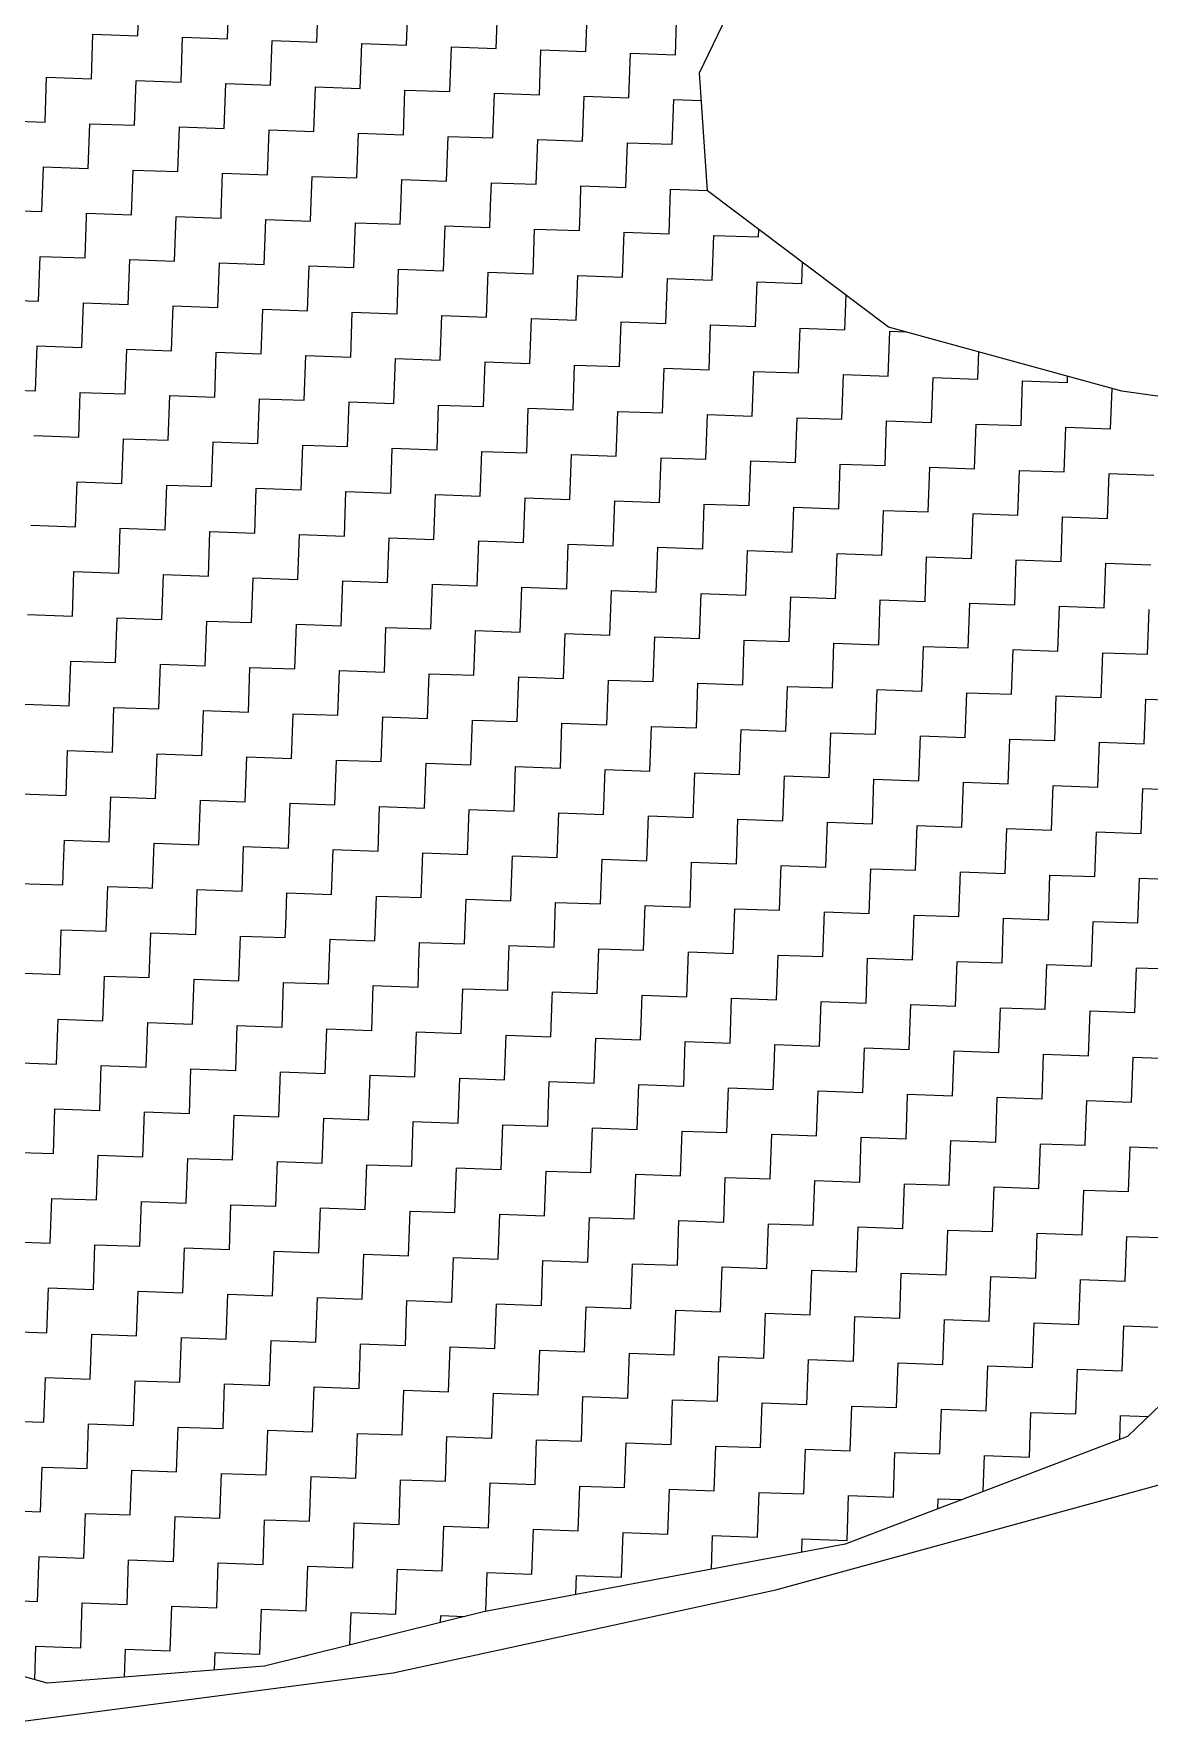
# Model space of a CAD drawing. Header units: metres. Extents: x 287345 to 291891, y 1993918 to 1999987.
# Drawn here: x 287882.5 to 288132.8, y 1996846.2 to 1997226.8 of the extents above; entities that cross this region are included whole.
import ezdxf

# ---------------------------------------------------------------- set-up
doc = ezdxf.new("R2010")
doc.units = ezdxf.units.M
doc.header["$MEASUREMENT"] = 0
for name, color, linetype in [('POLY_HATCH', 12, 'Continuous'), ('SYM_ARROW', 1, 'Continuous'), ('V_BOUND_LINE', 7, 'Continuous')]:
    doc.layers.add(name, color=color, linetype=linetype)

msp = doc.modelspace()

# ---------------------------------------------------------------- linework, layer by layer
at = {"layer": 'POLY_HATCH'}
for p, q in [((288031.86, 1997218.08), (288042.36, 1997239.95)), ((288033.7, 1997191.62), (288031.86, 1997218.08)), ((288074.33, 1997161), (288033.7, 1997191.62)), ((288126.66, 1997146.64), (288074.33, 1997161)), ((288193.07, 1997137.34), (288126.66, 1997146.64)), ((288166.85, 1996949.41), (288127.98, 1996911.88)), ((288127.98, 1996911.88), (288064.56, 1996887.72)), ((288064.56, 1996887.72), (287983.37, 1996872.53)), ((287983.37, 1996872.53), (287934.28, 1996860.37)), ((287885.48, 1996856.54), (287840.05, 1996869.26)), ((287934.28, 1996860.37), (287885.48, 1996856.54))]:
    msp.add_line(p, q, dxfattribs=at)
at = {"layer": 'POLY_HATCH', "linetype": 'Continuous'}
for p, q in [((287905.81, 1997226.43), (287906.16, 1997236.49)), ((287925.92, 1997225.72), (287926.27, 1997235.78)), ((287946.02, 1997225.01), (287946.38, 1997235.07)), ((287966.13, 1997224.3), (287966.49, 1997234.35)), ((287986.24, 1997223.59), (287986.6, 1997233.64)), ((288006.35, 1997222.88), (288006.71, 1997232.93)), ((288026.46, 1997222.16), (288026.82, 1997232.22)), ((287895.4, 1997216.74), (287895.75, 1997226.79)), ((287895.75, 1997226.79), (287905.81, 1997226.43)), ((287915.51, 1997216.02), (287915.86, 1997226.08)), ((287915.86, 1997226.08), (287925.92, 1997225.72)), ((287935.61, 1997215.31), (287935.97, 1997225.37)), ((287935.97, 1997225.37), (287946.02, 1997225.01)), ((287955.72, 1997214.6), (287956.08, 1997224.66)), ((287956.08, 1997224.66), (287966.13, 1997224.3)), ((287975.83, 1997213.89), (287976.19, 1997223.94)), ((287976.19, 1997223.94), (287986.24, 1997223.59)), ((287995.94, 1997213.18), (287996.3, 1997223.23)), ((287996.3, 1997223.23), (288006.35, 1997222.88)), ((288016.05, 1997212.47), (288016.41, 1997222.52)), ((288016.41, 1997222.52), (288026.46, 1997222.16)), ((287884.99, 1997207.04), (287885.34, 1997217.09)), ((287885.34, 1997217.09), (287895.4, 1997216.74)), ((287905.1, 1997206.33), (287905.45, 1997216.38)), ((287905.45, 1997216.38), (287915.51, 1997216.02)), ((287925.2, 1997205.61), (287925.56, 1997215.67)), ((287925.56, 1997215.67), (287935.61, 1997215.31)), ((287945.31, 1997204.9), (287945.67, 1997214.96)), ((287945.67, 1997214.96), (287955.72, 1997214.6)), ((287965.42, 1997204.19), (287965.78, 1997214.24)), ((287965.78, 1997214.24), (287975.83, 1997213.89)), ((287985.53, 1997203.48), (287985.89, 1997213.53)), ((287985.89, 1997213.53), (287995.94, 1997213.18)), ((288005.64, 1997202.77), (288006, 1997212.82)), ((288006, 1997212.82), (288016.05, 1997212.47)), ((288025.75, 1997202.06), (288026.11, 1997212.11)), ((288026.11, 1997212.11), (288032.29, 1997211.89)), ((287874.93, 1997207.39), (287884.99, 1997207.04)), ((287894.69, 1997196.63), (287895.04, 1997206.68)), ((287895.04, 1997206.68), (287905.1, 1997206.33)), ((287914.79, 1997195.91), (287915.15, 1997205.97)), ((287915.15, 1997205.97), (287925.2, 1997205.61)), ((287934.9, 1997195.2), (287935.26, 1997205.26)), ((287935.26, 1997205.26), (287945.31, 1997204.9)), ((287955.01, 1997194.49), (287955.37, 1997204.55)), ((287955.37, 1997204.55), (287965.42, 1997204.19)), ((287975.12, 1997193.78), (287975.48, 1997203.83)), ((287975.48, 1997203.83), (287985.53, 1997203.48)), ((287995.23, 1997193.07), (287995.59, 1997203.12)), ((287995.59, 1997203.12), (288005.64, 1997202.77)), ((288015.34, 1997192.36), (288015.69, 1997202.41)), ((288015.69, 1997202.41), (288025.75, 1997202.06)), ((287884.27, 1997186.93), (287884.63, 1997196.98)), ((287884.63, 1997196.98), (287894.69, 1997196.63)), ((287904.38, 1997186.22), (287904.74, 1997196.27)), ((287904.74, 1997196.27), (287914.79, 1997195.91)), ((287924.53, 1997186.58), (287924.85, 1997195.56)), ((287924.85, 1997195.56), (287934.9, 1997195.2)), ((287944.68, 1997187.13), (287944.96, 1997194.85)), ((287944.96, 1997194.85), (287955.01, 1997194.49)), ((287964.84, 1997187.69), (287965.07, 1997194.14)), ((287965.07, 1997194.14), (287975.12, 1997193.78)), ((287984.99, 1997188.24), (287985.18, 1997193.42)), ((287985.18, 1997193.42), (287995.23, 1997193.07)), ((288005.15, 1997188.79), (288005.28, 1997192.71)), ((288005.28, 1997192.71), (288015.34, 1997192.36)), ((288025.04, 1997181.95), (288025.3, 1997189.34)), ((288025.3, 1997189.34), (288025.39, 1997192)), ((288025.39, 1997192), (288033.69, 1997191.71)), ((287874.22, 1997187.28), (287884.27, 1997186.93)), ((287893.97, 1997176.52), (287894.3, 1997185.76)), ((287894.3, 1997185.76), (287894.33, 1997186.57)), ((287894.33, 1997186.57), (287904.38, 1997186.22)), ((287914.08, 1997175.81), (287914.44, 1997185.86)), ((287914.44, 1997185.86), (287924.49, 1997185.5)), ((287924.49, 1997185.5), (287924.53, 1997186.58)), ((287944.6, 1997184.79), (287944.68, 1997187.13)), ((287964.71, 1997184.08), (287964.84, 1997187.69)), ((287984.82, 1997183.37), (287984.99, 1997188.24)), ((288004.93, 1997182.66), (288005.15, 1997188.79)), ((287934.19, 1997175.09), (287934.55, 1997185.15)), ((287934.55, 1997185.15), (287944.6, 1997184.79)), ((287954.3, 1997174.38), (287954.66, 1997184.44)), ((287954.66, 1997184.44), (287964.71, 1997184.08)), ((287974.41, 1997173.67), (287974.77, 1997183.73)), ((287974.77, 1997183.73), (287984.82, 1997183.37)), ((287994.52, 1997172.96), (287994.87, 1997183.01)), ((287994.87, 1997183.01), (288004.93, 1997182.66)), ((288014.63, 1997172.25), (288014.98, 1997182.3)), ((288014.98, 1997182.3), (288025.04, 1997181.95)), ((288034.74, 1997171.54), (288035.09, 1997181.59)), ((288035.09, 1997181.59), (288045.15, 1997181.24)), ((288045.15, 1997181.24), (288045.21, 1997182.94)), ((287883.56, 1997166.82), (287883.92, 1997176.87)), ((287883.92, 1997176.87), (287893.97, 1997176.52)), ((287903.67, 1997166.11), (287904.03, 1997176.16)), ((287904.03, 1997176.16), (287914.08, 1997175.81)), ((287923.78, 1997165.4), (287924.14, 1997175.45)), ((287924.14, 1997175.45), (287934.19, 1997175.09)), ((287943.89, 1997164.68), (287944.25, 1997174.74)), ((287944.25, 1997174.74), (287954.3, 1997174.38)), ((287964, 1997163.97), (287964.35, 1997174.03)), ((287964.35, 1997174.03), (287974.41, 1997173.67)), ((288054.85, 1997170.82), (288055.01, 1997175.55)), ((287984.11, 1997163.26), (287984.46, 1997173.32)), ((287984.46, 1997173.32), (287994.52, 1997172.96)), ((288004.22, 1997162.55), (288004.57, 1997172.6)), ((288004.57, 1997172.6), (288014.63, 1997172.25)), ((288024.33, 1997161.84), (288024.68, 1997171.89)), ((288024.68, 1997171.89), (288034.74, 1997171.54)), ((288044.44, 1997161.13), (288044.79, 1997171.18)), ((288044.79, 1997171.18), (288054.85, 1997170.82)), ((287873.51, 1997167.17), (287883.56, 1997166.82)), ((287893.26, 1997156.41), (287893.62, 1997166.46)), ((287893.62, 1997166.46), (287903.67, 1997166.11)), ((288064.54, 1997160.41), (288064.82, 1997168.16)), ((287913.37, 1997155.7), (287913.73, 1997165.75)), ((287913.73, 1997165.75), (287923.78, 1997165.4)), ((287933.48, 1997154.99), (287933.84, 1997165.04)), ((287933.84, 1997165.04), (287943.89, 1997164.68)), ((287953.59, 1997154.27), (287953.94, 1997164.33)), ((287953.94, 1997164.33), (287964, 1997163.97)), ((287973.7, 1997153.56), (287974.05, 1997163.62)), ((287974.05, 1997163.62), (287984.11, 1997163.26)), ((287993.81, 1997152.85), (287994.16, 1997162.91)), ((287994.16, 1997162.91), (288004.22, 1997162.55)), ((288013.92, 1997152.14), (288014.27, 1997162.19)), ((288014.27, 1997162.19), (288024.33, 1997161.84)), ((288034.02, 1997151.43), (288034.38, 1997161.48)), ((288034.38, 1997161.48), (288044.44, 1997161.13)), ((288054.13, 1997150.72), (288054.49, 1997160.77)), ((288054.49, 1997160.77), (288064.54, 1997160.41)), ((288074.24, 1997150), (288074.6, 1997160.06)), ((288074.6, 1997160.06), (288078.21, 1997159.93)), ((287882.85, 1997146.71), (287883.21, 1997156.76)), ((287883.21, 1997156.76), (287893.26, 1997156.41)), ((287902.96, 1997146), (287903.32, 1997156.05)), ((287903.32, 1997156.05), (287913.37, 1997155.7)), ((287923.07, 1997145.29), (287923.43, 1997155.34)), ((287923.43, 1997155.34), (287933.48, 1997154.99)), ((288094.35, 1997149.29), (288094.57, 1997155.44)), ((287943.18, 1997144.58), (287943.53, 1997154.63)), ((287943.53, 1997154.63), (287953.59, 1997154.27)), ((287963.29, 1997143.86), (287963.64, 1997153.92)), ((287963.64, 1997153.92), (287973.7, 1997153.56)), ((287983.4, 1997143.15), (287983.75, 1997153.21)), ((287983.75, 1997153.21), (287993.81, 1997152.85)), ((288003.51, 1997142.44), (288003.86, 1997152.49)), ((288003.86, 1997152.49), (288013.92, 1997152.14)), ((288023.61, 1997141.73), (288023.97, 1997151.78)), ((288023.97, 1997151.78), (288034.02, 1997151.43)), ((288043.72, 1997141.02), (288044.08, 1997151.07)), ((288044.08, 1997151.07), (288054.13, 1997150.72)), ((288063.83, 1997140.31), (288064.19, 1997150.36)), ((288064.19, 1997150.36), (288074.24, 1997150)), ((288083.94, 1997139.59), (288084.3, 1997149.65)), ((288084.3, 1997149.65), (288094.35, 1997149.29)), ((288104.05, 1997138.88), (288104.41, 1997148.94)), ((288104.41, 1997148.94), (288114.46, 1997148.58)), ((288114.46, 1997148.58), (288114.51, 1997149.97)), ((288124.16, 1997138.17), (288124.48, 1997147.24)), ((287872.8, 1997147.07), (287882.85, 1997146.71)), ((287892.55, 1997136.3), (287892.91, 1997146.35)), ((287892.91, 1997146.35), (287902.96, 1997146)), ((287912.66, 1997135.59), (287913.02, 1997145.64)), ((287913.02, 1997145.64), (287923.07, 1997145.29)), ((287932.77, 1997134.88), (287933.12, 1997144.93)), ((287933.12, 1997144.93), (287943.18, 1997144.58)), ((287952.88, 1997134.16), (287953.23, 1997144.22)), ((287953.23, 1997144.22), (287963.29, 1997143.86)), ((287972.99, 1997133.45), (287973.34, 1997143.51)), ((287973.34, 1997143.51), (287983.4, 1997143.15)), ((287993.1, 1997132.74), (287993.45, 1997142.8)), ((287993.45, 1997142.8), (288003.51, 1997142.44)), ((288013.2, 1997132.03), (288013.56, 1997142.08)), ((288013.56, 1997142.08), (288023.61, 1997141.73)), ((288033.31, 1997131.32), (288033.67, 1997141.37)), ((288033.67, 1997141.37), (288043.72, 1997141.02)), ((288053.42, 1997130.61), (288053.78, 1997140.66)), ((288053.78, 1997140.66), (288063.83, 1997140.31)), ((288073.53, 1997129.9), (288073.89, 1997139.95)), ((288073.89, 1997139.95), (288083.94, 1997139.59)), ((287882.5, 1997136.66), (287892.55, 1997136.3)), ((287902.25, 1997125.89), (287902.6, 1997135.94)), ((287902.6, 1997135.94), (287912.66, 1997135.59)), ((288093.64, 1997129.18), (288094, 1997139.24)), ((288094, 1997139.24), (288104.05, 1997138.88)), ((288113.75, 1997128.47), (288114.1, 1997138.53)), ((288114.1, 1997138.53), (288124.16, 1997138.17)), ((287922.36, 1997125.18), (287922.71, 1997135.23)), ((287922.71, 1997135.23), (287932.77, 1997134.88)), ((287942.47, 1997124.47), (287942.82, 1997134.52)), ((287942.82, 1997134.52), (287952.88, 1997134.16)), ((287962.58, 1997123.75), (287962.93, 1997133.81)), ((287962.93, 1997133.81), (287972.99, 1997133.45)), ((287982.68, 1997123.04), (287983.04, 1997133.1)), ((287983.04, 1997133.1), (287993.1, 1997132.74)), ((288002.79, 1997122.33), (288003.15, 1997132.39)), ((288003.15, 1997132.39), (288013.2, 1997132.03)), ((288022.9, 1997121.62), (288023.26, 1997131.67)), ((288023.26, 1997131.67), (288033.31, 1997131.32)), ((288043.01, 1997120.91), (288043.37, 1997130.96)), ((288043.37, 1997130.96), (288053.42, 1997130.61)), ((288063.12, 1997120.2), (288063.48, 1997130.25)), ((288063.48, 1997130.25), (288073.53, 1997129.9)), ((288083.23, 1997119.49), (288083.59, 1997129.54)), ((288083.59, 1997129.54), (288093.64, 1997129.18)), ((288103.34, 1997118.77), (288103.69, 1997128.83)), ((288103.69, 1997128.83), (288113.75, 1997128.47)), ((287891.84, 1997116.19), (287892.19, 1997126.25)), ((287892.19, 1997126.25), (287902.25, 1997125.89)), ((287911.95, 1997115.48), (287912.3, 1997125.53)), ((287912.3, 1997125.53), (287922.36, 1997125.18)), ((287932.06, 1997114.77), (287932.41, 1997124.82)), ((287932.41, 1997124.82), (287942.47, 1997124.47)), ((288123.45, 1997118.06), (288123.8, 1997128.12)), ((288123.8, 1997128.12), (288133.86, 1997127.76)), ((287952.17, 1997114.06), (287952.52, 1997124.11)), ((287952.52, 1997124.11), (287962.58, 1997123.75)), ((287972.27, 1997113.34), (287972.63, 1997123.4)), ((287972.63, 1997123.4), (287982.68, 1997123.04)), ((287992.38, 1997112.63), (287992.74, 1997122.69)), ((287992.74, 1997122.69), (288002.79, 1997122.33)), ((288012.49, 1997111.92), (288012.85, 1997121.98)), ((288012.85, 1997121.98), (288022.9, 1997121.62)), ((288032.6, 1997111.21), (288032.96, 1997121.26)), ((288032.96, 1997121.26), (288043.01, 1997120.91)), ((288052.71, 1997110.5), (288053.07, 1997120.55)), ((288053.07, 1997120.55), (288063.12, 1997120.2)), ((288072.82, 1997109.79), (288073.18, 1997119.84)), ((288073.18, 1997119.84), (288083.23, 1997119.49)), ((288092.93, 1997109.07), (288093.28, 1997119.13)), ((288093.28, 1997119.13), (288103.34, 1997118.77)), ((288113.04, 1997108.36), (288113.39, 1997118.42)), ((288113.39, 1997118.42), (288123.45, 1997118.06)), ((287881.78, 1997116.55), (287891.84, 1997116.19)), ((287901.54, 1997105.78), (287901.89, 1997115.83)), ((287901.89, 1997115.83), (287911.95, 1997115.48)), ((287921.65, 1997105.07), (287922, 1997115.12)), ((287922, 1997115.12), (287932.06, 1997114.77)), ((287941.76, 1997104.36), (287942.11, 1997114.41)), ((287942.11, 1997114.41), (287952.17, 1997114.06)), ((287961.86, 1997103.65), (287962.22, 1997113.7)), ((287962.22, 1997113.7), (287972.27, 1997113.34)), ((287981.97, 1997102.93), (287982.33, 1997112.99)), ((287982.33, 1997112.99), (287992.38, 1997112.63)), ((288002.08, 1997102.22), (288002.44, 1997112.28)), ((288002.44, 1997112.28), (288012.49, 1997111.92)), ((288022.19, 1997101.51), (288022.55, 1997111.57)), ((288022.55, 1997111.57), (288032.6, 1997111.21)), ((288042.3, 1997100.8), (288042.66, 1997110.85)), ((288042.66, 1997110.85), (288052.71, 1997110.5)), ((288062.41, 1997100.09), (288062.77, 1997110.14)), ((288062.77, 1997110.14), (288072.82, 1997109.79)), ((288082.52, 1997099.38), (288082.87, 1997109.43)), ((288082.87, 1997109.43), (288092.93, 1997109.07)), ((287891.13, 1997096.08), (287891.48, 1997106.14)), ((287891.48, 1997106.14), (287901.54, 1997105.78)), ((287911.24, 1997095.37), (287911.59, 1997105.42)), ((287911.59, 1997105.42), (287921.65, 1997105.07)), ((288102.63, 1997098.66), (288102.98, 1997108.72)), ((288102.98, 1997108.72), (288113.04, 1997108.36)), ((288122.74, 1997097.95), (288123.09, 1997108.01)), ((288123.09, 1997108.01), (288133.15, 1997107.65)), ((287931.35, 1997094.66), (287931.7, 1997104.71)), ((287931.7, 1997104.71), (287941.76, 1997104.36)), ((287951.45, 1997093.95), (287951.81, 1997104)), ((287951.81, 1997104), (287961.86, 1997103.65)), ((287971.56, 1997093.24), (287971.92, 1997103.29)), ((287971.92, 1997103.29), (287981.97, 1997102.93)), ((287991.67, 1997092.52), (287992.03, 1997102.58)), ((287992.03, 1997102.58), (288002.08, 1997102.22)), ((288011.78, 1997091.81), (288012.14, 1997101.87)), ((288012.14, 1997101.87), (288022.19, 1997101.51)), ((288031.89, 1997091.1), (288032.25, 1997101.16)), ((288032.25, 1997101.16), (288042.3, 1997100.8)), ((288052, 1997090.39), (288052.35, 1997100.44)), ((288052.35, 1997100.44), (288062.41, 1997100.09)), ((288072.11, 1997089.68), (288072.46, 1997099.73)), ((288072.46, 1997099.73), (288082.52, 1997099.38)), ((288092.22, 1997088.97), (288092.57, 1997099.02)), ((288092.57, 1997099.02), (288102.63, 1997098.66)), ((288112.33, 1997088.25), (288112.68, 1997098.31)), ((288112.68, 1997098.31), (288122.74, 1997097.95)), ((287881.07, 1997096.44), (287891.13, 1997096.08)), ((287900.83, 1997085.67), (287901.18, 1997095.73)), ((287901.18, 1997095.73), (287911.24, 1997095.37)), ((287920.93, 1997084.96), (287921.29, 1997095.01)), ((287921.29, 1997095.01), (287931.35, 1997094.66)), ((287941.04, 1997084.25), (287941.4, 1997094.3)), ((287941.4, 1997094.3), (287951.45, 1997093.95)), ((288132.43, 1997087.54), (288132.79, 1997097.6)), ((287961.15, 1997083.54), (287961.51, 1997093.59)), ((287961.51, 1997093.59), (287971.56, 1997093.24)), ((287981.26, 1997082.83), (287981.62, 1997092.88)), ((287981.62, 1997092.88), (287991.67, 1997092.52)), ((288001.37, 1997082.11), (288001.73, 1997092.17)), ((288001.73, 1997092.17), (288011.78, 1997091.81)), ((288021.48, 1997081.4), (288021.84, 1997091.46)), ((288021.84, 1997091.46), (288031.89, 1997091.1)), ((288041.59, 1997080.69), (288041.94, 1997090.74)), ((288041.94, 1997090.74), (288052, 1997090.39)), ((288061.7, 1997079.98), (288062.05, 1997090.03)), ((288062.05, 1997090.03), (288072.11, 1997089.68)), ((288081.81, 1997079.27), (288082.16, 1997089.32)), ((288082.16, 1997089.32), (288092.22, 1997088.97)), ((288101.92, 1997078.56), (288102.27, 1997088.61)), ((288102.27, 1997088.61), (288112.33, 1997088.25)), ((288122.02, 1997077.84), (288122.38, 1997087.9)), ((288122.38, 1997087.9), (288132.43, 1997087.54)), ((287890.42, 1997075.97), (287890.77, 1997086.03)), ((287890.77, 1997086.03), (287900.83, 1997085.67)), ((287910.52, 1997075.26), (287910.88, 1997085.32)), ((287910.88, 1997085.32), (287920.93, 1997084.96)), ((287930.63, 1997074.55), (287930.99, 1997084.6)), ((287930.99, 1997084.6), (287941.04, 1997084.25)), ((287950.74, 1997073.84), (287951.1, 1997083.89)), ((287951.1, 1997083.89), (287961.15, 1997083.54)), ((287970.85, 1997073.13), (287971.21, 1997083.18)), ((287971.21, 1997083.18), (287981.26, 1997082.83)), ((287990.96, 1997072.41), (287991.32, 1997082.47)), ((287991.32, 1997082.47), (288001.37, 1997082.11)), ((288011.07, 1997071.7), (288011.43, 1997081.76)), ((288011.43, 1997081.76), (288021.48, 1997081.4)), ((288031.18, 1997070.99), (288031.53, 1997081.05)), ((288031.53, 1997081.05), (288041.59, 1997080.69)), ((288051.29, 1997070.28), (288051.64, 1997080.33)), ((288051.64, 1997080.33), (288061.7, 1997079.98)), ((288071.4, 1997069.57), (288071.75, 1997079.62)), ((288071.75, 1997079.62), (288081.81, 1997079.27)), ((288091.51, 1997068.86), (288091.86, 1997078.91)), ((288091.86, 1997078.91), (288101.92, 1997078.56)), ((287880.36, 1997076.33), (287890.42, 1997075.97)), ((287900.11, 1997065.56), (287900.47, 1997075.62)), ((287900.47, 1997075.62), (287910.52, 1997075.26)), ((287920.22, 1997064.85), (287920.58, 1997074.91)), ((287920.58, 1997074.91), (287930.63, 1997074.55)), ((288111.61, 1997068.15), (288111.97, 1997078.2)), ((288111.97, 1997078.2), (288122.02, 1997077.84)), ((288131.72, 1997067.43), (288132.08, 1997077.49)), ((288132.08, 1997077.49), (288142.13, 1997077.13)), ((287940.33, 1997064.14), (287940.69, 1997074.19)), ((287940.69, 1997074.19), (287950.74, 1997073.84)), ((287960.44, 1997063.43), (287960.8, 1997073.48)), ((287960.8, 1997073.48), (287970.85, 1997073.13)), ((287980.55, 1997062.72), (287980.91, 1997072.77)), ((287980.91, 1997072.77), (287990.96, 1997072.41)), ((288000.66, 1997062), (288001.01, 1997072.06)), ((288001.01, 1997072.06), (288011.07, 1997071.7)), ((288020.77, 1997061.29), (288021.12, 1997071.35)), ((288021.12, 1997071.35), (288031.18, 1997070.99)), ((288040.88, 1997060.58), (288041.23, 1997070.64)), ((288041.23, 1997070.64), (288051.29, 1997070.28)), ((288060.99, 1997059.87), (288061.34, 1997069.92)), ((288061.34, 1997069.92), (288071.4, 1997069.57)), ((288081.1, 1997059.16), (288081.45, 1997069.21)), ((288081.45, 1997069.21), (288091.51, 1997068.86)), ((288101.2, 1997058.45), (288101.56, 1997068.5)), ((288101.56, 1997068.5), (288111.61, 1997068.15)), ((288121.31, 1997057.73), (288121.67, 1997067.79)), ((288121.67, 1997067.79), (288131.72, 1997067.43)), ((287889.7, 1997055.86), (287890.06, 1997065.92)), ((287890.06, 1997065.92), (287900.11, 1997065.56)), ((287909.81, 1997055.15), (287910.17, 1997065.21)), ((287910.17, 1997065.21), (287920.22, 1997064.85)), ((287929.92, 1997054.44), (287930.28, 1997064.49)), ((287930.28, 1997064.49), (287940.33, 1997064.14)), ((287950.03, 1997053.73), (287950.39, 1997063.78)), ((287950.39, 1997063.78), (287960.44, 1997063.43)), ((287970.14, 1997053.02), (287970.5, 1997063.07)), ((287970.5, 1997063.07), (287980.55, 1997062.72)), ((287990.25, 1997052.31), (287990.6, 1997062.36)), ((287990.6, 1997062.36), (288000.66, 1997062)), ((288010.36, 1997051.59), (288010.71, 1997061.65)), ((288010.71, 1997061.65), (288020.77, 1997061.29)), ((288030.47, 1997050.88), (288030.82, 1997060.94)), ((288030.82, 1997060.94), (288040.88, 1997060.58)), ((288050.58, 1997050.17), (288050.93, 1997060.23)), ((288050.93, 1997060.23), (288060.99, 1997059.87)), ((287879.65, 1997056.22), (287889.7, 1997055.86)), ((288070.68, 1997049.46), (288071.04, 1997059.51)), ((288071.04, 1997059.51), (288081.1, 1997059.16)), ((288090.79, 1997048.75), (288091.15, 1997058.8)), ((288091.15, 1997058.8), (288101.2, 1997058.45)), ((288110.9, 1997048.04), (288111.26, 1997058.09)), ((288111.26, 1997058.09), (288121.31, 1997057.73)), ((288131.01, 1997047.32), (288131.37, 1997057.38)), ((288131.37, 1997057.38), (288141.42, 1997057.02)), ((287899.4, 1997045.45), (287899.76, 1997055.51)), ((287899.76, 1997055.51), (287909.81, 1997055.15)), ((287919.51, 1997044.74), (287919.87, 1997054.8)), ((287919.87, 1997054.8), (287929.92, 1997054.44)), ((287939.62, 1997044.03), (287939.98, 1997054.08)), ((287939.98, 1997054.08), (287950.03, 1997053.73)), ((287959.73, 1997043.32), (287960.09, 1997053.37)), ((287960.09, 1997053.37), (287970.14, 1997053.02)), ((287979.84, 1997042.61), (287980.19, 1997052.66)), ((287980.19, 1997052.66), (287990.25, 1997052.31)), ((287999.95, 1997041.9), (288000.3, 1997051.95)), ((288000.3, 1997051.95), (288010.36, 1997051.59)), ((288020.06, 1997041.18), (288020.41, 1997051.24)), ((288020.41, 1997051.24), (288030.47, 1997050.88)), ((288040.17, 1997040.47), (288040.52, 1997050.53)), ((288040.52, 1997050.53), (288050.58, 1997050.17)), ((288060.27, 1997039.76), (288060.63, 1997049.82)), ((288060.63, 1997049.82), (288070.68, 1997049.46)), ((288080.38, 1997039.05), (288080.74, 1997049.1)), ((288080.74, 1997049.1), (288090.79, 1997048.75)), ((288100.49, 1997038.34), (288100.85, 1997048.39)), ((288100.85, 1997048.39), (288110.9, 1997048.04)), ((287889.15, 1997040.27), (287889.35, 1997045.81)), ((287889.35, 1997045.81), (287899.4, 1997045.45)), ((287909.1, 1997035.04), (287909.46, 1997045.1)), ((287909.46, 1997045.1), (287919.51, 1997044.74)), ((287929.21, 1997034.33), (287929.57, 1997044.39)), ((287929.57, 1997044.39), (287939.62, 1997044.03)), ((288120.6, 1997037.63), (288120.96, 1997047.68)), ((288120.96, 1997047.68), (288131.01, 1997047.32)), ((287949.32, 1997033.62), (287949.68, 1997043.67)), ((287949.68, 1997043.67), (287959.73, 1997043.32)), ((287969.43, 1997032.91), (287969.78, 1997042.96)), ((287969.78, 1997042.96), (287979.84, 1997042.61)), ((287989.54, 1997032.2), (287989.89, 1997042.25)), ((287989.89, 1997042.25), (287999.95, 1997041.9)), ((288009.65, 1997031.49), (288010, 1997041.54)), ((288010, 1997041.54), (288020.06, 1997041.18)), ((288029.76, 1997030.77), (288030.11, 1997040.83)), ((288030.11, 1997040.83), (288040.17, 1997040.47)), ((288049.86, 1997030.06), (288050.22, 1997040.12)), ((288050.22, 1997040.12), (288060.27, 1997039.76)), ((288069.97, 1997029.35), (288070.33, 1997039.4)), ((288070.33, 1997039.4), (288080.38, 1997039.05)), ((288090.08, 1997028.64), (288090.44, 1997038.69)), ((288090.44, 1997038.69), (288100.49, 1997038.34)), ((288110.19, 1997027.93), (288110.55, 1997037.98)), ((288110.55, 1997037.98), (288120.6, 1997037.63)), ((288130.3, 1997027.22), (288130.66, 1997037.27)), ((288130.66, 1997037.27), (288140.71, 1997036.91)), ((287908.14, 1997035.08), (287909.1, 1997035.04)), ((287919.06, 1997032.09), (287919.16, 1997034.69)), ((287919.16, 1997034.69), (287929.21, 1997034.33)), ((287939.01, 1997026.64), (287939.26, 1997033.98)), ((287939.26, 1997033.98), (287949.32, 1997033.62)), ((287959.02, 1997023.21), (287959.37, 1997033.26)), ((287959.37, 1997033.26), (287969.43, 1997032.91)), ((287979.13, 1997022.5), (287979.48, 1997032.55)), ((287979.48, 1997032.55), (287989.54, 1997032.2)), ((287999.24, 1997021.79), (287999.59, 1997031.84)), ((287999.59, 1997031.84), (288009.65, 1997031.49)), ((288019.35, 1997021.07), (288019.7, 1997031.13)), ((288019.7, 1997031.13), (288029.76, 1997030.77)), ((288039.45, 1997020.36), (288039.81, 1997030.42)), ((288039.81, 1997030.42), (288049.86, 1997030.06)), ((288059.56, 1997019.65), (288059.92, 1997029.71)), ((288059.92, 1997029.71), (288069.97, 1997029.35)), ((288079.67, 1997018.94), (288080.03, 1997028.99)), ((288080.03, 1997028.99), (288090.08, 1997028.64)), ((288099.78, 1997018.23), (288100.14, 1997028.28)), ((288100.14, 1997028.28), (288110.19, 1997027.93)), ((288119.89, 1997017.52), (288120.25, 1997027.57)), ((288120.25, 1997027.57), (288130.3, 1997027.22)), ((287950.42, 1997023.51), (287959.02, 1997023.21)), ((287968.92, 1997018.46), (287969.07, 1997022.85)), ((287969.07, 1997022.85), (287979.13, 1997022.5)), ((287988.86, 1997013), (287989.18, 1997022.14)), ((287989.18, 1997022.14), (287999.24, 1997021.79)), ((288008.93, 1997011.38), (288009.29, 1997021.43)), ((288009.29, 1997021.43), (288019.35, 1997021.07)), ((288029.04, 1997010.66), (288029.4, 1997020.72)), ((288029.4, 1997020.72), (288039.45, 1997020.36)), ((288049.15, 1997009.95), (288049.51, 1997020.01)), ((288049.51, 1997020.01), (288059.56, 1997019.65)), ((288069.26, 1997009.24), (288069.62, 1997019.3)), ((288069.62, 1997019.3), (288079.67, 1997018.94)), ((288089.37, 1997008.53), (288089.73, 1997018.58)), ((288089.73, 1997018.58), (288099.78, 1997018.23)), ((288109.48, 1997007.82), (288109.84, 1997017.87)), ((288109.84, 1997017.87), (288119.89, 1997017.52)), ((288129.59, 1997007.11), (288129.94, 1997017.16)), ((288129.94, 1997017.16), (288140, 1997016.81)), ((287998.83, 1997010.28), (287998.88, 1997011.73)), ((287998.88, 1997011.73), (288008.93, 1997011.38)), ((288018.77, 1997004.82), (288018.99, 1997011.02)), ((288018.99, 1997011.02), (288029.04, 1997010.66)), ((288038.74, 1997000.25), (288039.1, 1997010.31)), ((288039.1, 1997010.31), (288049.15, 1997009.95)), ((288058.85, 1996999.54), (288059.21, 1997009.6)), ((288059.21, 1997009.6), (288069.26, 1997009.24)), ((288078.96, 1996998.83), (288079.32, 1997008.89)), ((288079.32, 1997008.89), (288089.37, 1997008.53)), ((288099.07, 1996998.12), (288099.43, 1997008.17)), ((288099.43, 1997008.17), (288109.48, 1997007.82)), ((288119.18, 1996997.41), (288119.53, 1997007.46)), ((288119.53, 1997007.46), (288129.59, 1997007.11)), ((288034.99, 1997000.39), (288038.74, 1997000.25)), ((288048.68, 1996996.64), (288048.8, 1996999.9)), ((288048.8, 1996999.9), (288058.85, 1996999.54)), ((288068.62, 1996991.19), (288068.91, 1996999.19)), ((288068.91, 1996999.19), (288078.96, 1996998.83)), ((288088.66, 1996988.42), (288089.01, 1996998.48)), ((288089.01, 1996998.48), (288099.07, 1996998.12)), ((288108.77, 1996987.71), (288109.12, 1996997.76)), ((288109.12, 1996997.76), (288119.18, 1996997.41)), ((288128.88, 1996987), (288129.23, 1996997.05)), ((288129.23, 1996997.05), (288139.29, 1996996.7)), ((288078.59, 1996988.46), (288078.6, 1996988.78)), ((288078.6, 1996988.78), (288088.66, 1996988.42)), ((288098.53, 1996983.01), (288098.71, 1996988.07)), ((288098.71, 1996988.07), (288108.77, 1996987.71)), ((288118.48, 1996977.55), (288118.82, 1996987.35)), ((288118.82, 1996987.35), (288128.88, 1996987)), ((288128.45, 1996974.83), (288128.52, 1996976.94)), ((288128.52, 1996976.94), (288138.58, 1996976.59))]:
    msp.add_line(p, q, dxfattribs=at)
at = {"layer": 'SYM_ARROW', "linetype": 'Continuous'}
for p, q in [((287888.99, 1997035.75), (287889.15, 1997040.27)), ((287878.94, 1997036.11), (287888.99, 1997035.75)), ((287898.69, 1997025.34), (287899.05, 1997035.4)), ((287899.05, 1997035.4), (287908.14, 1997035.08)), ((287918.8, 1997024.63), (287919.06, 1997032.09)), ((287888.28, 1997015.65), (287888.64, 1997025.7)), ((287888.64, 1997025.7), (287898.69, 1997025.34)), ((287938.91, 1997023.92), (287939.01, 1997026.64)), ((287908.39, 1997014.93), (287908.75, 1997024.99)), ((287908.75, 1997024.99), (287918.8, 1997024.63)), ((287928.5, 1997014.22), (287928.85, 1997024.28)), ((287928.85, 1997024.28), (287938.91, 1997023.92)), ((287948.61, 1997013.51), (287948.96, 1997023.57)), ((287948.96, 1997023.57), (287950.42, 1997023.51)), ((287968.72, 1997012.8), (287968.92, 1997018.46)), ((287878.23, 1997016), (287888.28, 1997015.65)), ((287897.98, 1997005.24), (287898.34, 1997015.29)), ((287898.34, 1997015.29), (287908.39, 1997014.93)), ((287918.09, 1997004.52), (287918.44, 1997014.58)), ((287918.44, 1997014.58), (287928.5, 1997014.22)), ((287938.2, 1997003.81), (287938.55, 1997013.87)), ((287938.55, 1997013.87), (287948.61, 1997013.51)), ((287958.31, 1997003.1), (287958.66, 1997013.16)), ((287958.66, 1997013.16), (287968.72, 1997012.8)), ((287978.42, 1997002.39), (287978.77, 1997012.44)), ((287978.77, 1997012.44), (287988.83, 1997012.09)), ((287988.83, 1997012.09), (287988.86, 1997013)), ((287998.52, 1997001.68), (287998.83, 1997010.28)), ((287887.57, 1996995.54), (287887.93, 1997005.59)), ((287887.93, 1997005.59), (287897.98, 1997005.24)), ((287907.68, 1996994.83), (287908.03, 1997004.88)), ((287908.03, 1997004.88), (287918.09, 1997004.52)), ((287927.79, 1996994.11), (287928.14, 1997004.17)), ((287928.14, 1997004.17), (287938.2, 1997003.81)), ((287947.9, 1996993.4), (287948.25, 1997003.46)), ((287948.25, 1997003.46), (287958.31, 1997003.1)), ((287968.01, 1996992.69), (287968.36, 1997002.74)), ((287968.36, 1997002.74), (287978.42, 1997002.39)), ((288018.63, 1997000.97), (288018.77, 1997004.82)), ((287988.11, 1996991.98), (287988.47, 1997002.03)), ((287988.47, 1997002.03), (287998.52, 1997001.68)), ((288008.22, 1996991.27), (288008.58, 1997001.32)), ((288008.58, 1997001.32), (288018.63, 1997000.97)), ((288028.33, 1996990.56), (288028.69, 1997000.61)), ((288028.69, 1997000.61), (288034.99, 1997000.39)), ((287877.51, 1996995.89), (287887.57, 1996995.54)), ((287897.27, 1996985.13), (287897.62, 1996995.18)), ((287897.62, 1996995.18), (287907.68, 1996994.83)), ((288048.44, 1996989.84), (288048.68, 1996996.64)), ((287917.38, 1996984.41), (287917.73, 1996994.47)), ((287917.73, 1996994.47), (287927.79, 1996994.11)), ((287937.49, 1996983.7), (287937.84, 1996993.76)), ((287937.84, 1996993.76), (287947.9, 1996993.4)), ((287957.59, 1996982.99), (287957.95, 1996993.05)), ((287957.95, 1996993.05), (287968.01, 1996992.69)), ((287977.7, 1996982.28), (287978.06, 1996992.33)), ((287978.06, 1996992.33), (287988.11, 1996991.98)), ((287997.81, 1996981.57), (287998.17, 1996991.62)), ((287998.17, 1996991.62), (288008.22, 1996991.27)), ((288068.55, 1996989.13), (288068.62, 1996991.19)), ((288017.92, 1996980.86), (288018.28, 1996990.91)), ((288018.28, 1996990.91), (288028.33, 1996990.56)), ((288038.03, 1996980.15), (288038.39, 1996990.2)), ((288038.39, 1996990.2), (288048.44, 1996989.84)), ((288058.14, 1996979.43), (288058.5, 1996989.49)), ((288058.5, 1996989.49), (288068.55, 1996989.13)), ((288078.25, 1996978.72), (288078.59, 1996988.46)), ((287886.86, 1996975.43), (287887.21, 1996985.48)), ((287887.21, 1996985.48), (287897.27, 1996985.13)), ((287906.97, 1996974.72), (287907.32, 1996984.77)), ((287907.32, 1996984.77), (287917.38, 1996984.41)), ((287927.08, 1996974), (287927.43, 1996984.06)), ((287927.43, 1996984.06), (287937.49, 1996983.7)), ((287947.18, 1996973.29), (287947.54, 1996983.35)), ((287947.54, 1996983.35), (287957.59, 1996982.99)), ((287967.29, 1996972.58), (287967.65, 1996982.64)), ((287967.65, 1996982.64), (287977.7, 1996982.28)), ((287987.4, 1996971.87), (287987.76, 1996981.92)), ((287987.76, 1996981.92), (287997.81, 1996981.57)), ((288007.51, 1996971.16), (288007.87, 1996981.21)), ((288007.87, 1996981.21), (288017.92, 1996980.86)), ((288027.62, 1996970.45), (288027.98, 1996980.5)), ((288027.98, 1996980.5), (288038.03, 1996980.15)), ((288047.73, 1996969.74), (288048.09, 1996979.79)), ((288048.09, 1996979.79), (288058.14, 1996979.43)), ((288098.36, 1996978.01), (288098.53, 1996983.01)), ((288067.84, 1996969.02), (288068.19, 1996979.08)), ((288068.19, 1996979.08), (288078.25, 1996978.72)), ((288087.95, 1996968.31), (288088.3, 1996978.37)), ((288088.3, 1996978.37), (288098.36, 1996978.01)), ((288108.06, 1996967.6), (288108.41, 1996977.65)), ((288108.41, 1996977.65), (288118.47, 1996977.3)), ((288118.47, 1996977.3), (288118.48, 1996977.55)), ((287876.8, 1996975.78), (287886.86, 1996975.43)), ((287896.56, 1996965.02), (287896.91, 1996975.07)), ((287896.91, 1996975.07), (287906.97, 1996974.72)), ((287916.67, 1996964.31), (287917.02, 1996974.36)), ((287917.02, 1996974.36), (287927.08, 1996974)), ((287936.77, 1996963.59), (287937.13, 1996973.65)), ((287937.13, 1996973.65), (287947.18, 1996973.29)), ((287956.88, 1996962.88), (287957.24, 1996972.94)), ((287957.24, 1996972.94), (287967.29, 1996972.58)), ((287976.99, 1996962.17), (287977.35, 1996972.23)), ((287977.35, 1996972.23), (287987.4, 1996971.87)), ((288128.17, 1996966.89), (288128.45, 1996974.83)), ((287997.1, 1996961.46), (287997.46, 1996971.51)), ((287997.46, 1996971.51), (288007.51, 1996971.16)), ((288017.21, 1996960.75), (288017.57, 1996970.8)), ((288017.57, 1996970.8), (288027.62, 1996970.45)), ((288037.32, 1996960.04), (288037.68, 1996970.09)), ((288037.68, 1996970.09), (288047.73, 1996969.74)), ((288057.43, 1996959.32), (288057.78, 1996969.38)), ((288057.78, 1996969.38), (288067.84, 1996969.02)), ((288077.54, 1996958.61), (288077.89, 1996968.67)), ((288077.89, 1996968.67), (288087.95, 1996968.31)), ((287886.15, 1996955.32), (287886.5, 1996965.37)), ((287886.5, 1996965.37), (287896.56, 1996965.02)), ((287906.26, 1996954.61), (287906.61, 1996964.66)), ((287906.61, 1996964.66), (287916.67, 1996964.31)), ((288097.65, 1996957.9), (288098, 1996967.96)), ((288098, 1996967.96), (288108.06, 1996967.6)), ((288117.76, 1996957.19), (288118.11, 1996967.24)), ((288118.11, 1996967.24), (288128.17, 1996966.89)), ((287926.36, 1996953.9), (287926.72, 1996963.95)), ((287926.72, 1996963.95), (287936.77, 1996963.59)), ((287946.47, 1996953.18), (287946.83, 1996963.24)), ((287946.83, 1996963.24), (287956.88, 1996962.88)), ((287966.58, 1996952.47), (287966.94, 1996962.53)), ((287966.94, 1996962.53), (287976.99, 1996962.17)), ((287986.69, 1996951.76), (287987.05, 1996961.82)), ((287987.05, 1996961.82), (287997.1, 1996961.46)), ((288006.8, 1996951.05), (288007.16, 1996961.1)), ((288007.16, 1996961.1), (288017.21, 1996960.75)), ((288026.91, 1996950.34), (288027.26, 1996960.39)), ((288027.26, 1996960.39), (288037.32, 1996960.04)), ((288047.02, 1996949.63), (288047.37, 1996959.68)), ((288047.37, 1996959.68), (288057.43, 1996959.32)), ((288067.13, 1996948.91), (288067.48, 1996958.97)), ((288067.48, 1996958.97), (288077.54, 1996958.61)), ((288087.24, 1996948.2), (288087.59, 1996958.26)), ((288087.59, 1996958.26), (288097.65, 1996957.9)), ((288107.34, 1996947.49), (288107.7, 1996957.55)), ((288107.7, 1996957.55), (288117.76, 1996957.19)), ((287876.09, 1996955.67), (287886.15, 1996955.32)), ((287895.84, 1996944.91), (287896.2, 1996954.96)), ((287896.2, 1996954.96), (287906.26, 1996954.61)), ((287915.95, 1996944.2), (287916.31, 1996954.25)), ((287916.31, 1996954.25), (287926.36, 1996953.9)), ((287936.06, 1996943.49), (287936.42, 1996953.54)), ((287936.42, 1996953.54), (287946.47, 1996953.18)), ((288127.45, 1996946.78), (288127.81, 1996956.83)), ((288127.81, 1996956.83), (288137.86, 1996956.48)), ((287956.17, 1996942.77), (287956.53, 1996952.83)), ((287956.53, 1996952.83), (287966.58, 1996952.47)), ((287976.28, 1996942.06), (287976.64, 1996952.12)), ((287976.64, 1996952.12), (287986.69, 1996951.76)), ((287996.39, 1996941.35), (287996.75, 1996951.41)), ((287996.75, 1996951.41), (288006.8, 1996951.05)), ((288016.5, 1996940.64), (288016.85, 1996950.69)), ((288016.85, 1996950.69), (288026.91, 1996950.34)), ((288036.61, 1996939.93), (288036.96, 1996949.98)), ((288036.96, 1996949.98), (288047.02, 1996949.63)), ((288056.72, 1996939.22), (288057.07, 1996949.27)), ((288057.07, 1996949.27), (288067.13, 1996948.91)), ((288076.83, 1996938.5), (288077.18, 1996948.56)), ((288077.18, 1996948.56), (288087.24, 1996948.2)), ((288096.93, 1996937.79), (288097.29, 1996947.85)), ((288097.29, 1996947.85), (288107.34, 1996947.49)), ((288117.04, 1996937.08), (288117.4, 1996947.14)), ((288117.4, 1996947.14), (288127.45, 1996946.78)), ((287885.43, 1996935.21), (287885.79, 1996945.26)), ((287885.79, 1996945.26), (287895.84, 1996944.91)), ((287905.54, 1996934.5), (287905.9, 1996944.55)), ((287905.9, 1996944.55), (287915.95, 1996944.2)), ((287925.65, 1996933.79), (287926.01, 1996943.84)), ((287926.01, 1996943.84), (287936.06, 1996943.49)), ((287945.76, 1996933.08), (287946.12, 1996943.13)), ((287946.12, 1996943.13), (287956.17, 1996942.77)), ((287965.87, 1996932.36), (287966.23, 1996942.42)), ((287966.23, 1996942.42), (287976.28, 1996942.06)), ((287985.98, 1996931.65), (287986.34, 1996941.71)), ((287986.34, 1996941.71), (287996.39, 1996941.35)), ((288006.09, 1996930.94), (288006.44, 1996940.99)), ((288006.44, 1996940.99), (288016.5, 1996940.64)), ((288026.2, 1996930.23), (288026.55, 1996940.28)), ((288026.55, 1996940.28), (288036.61, 1996939.93)), ((288046.31, 1996929.52), (288046.66, 1996939.57)), ((288046.66, 1996939.57), (288056.72, 1996939.22)), ((288066.42, 1996928.81), (288066.77, 1996938.86)), ((288066.77, 1996938.86), (288076.83, 1996938.5)), ((288086.52, 1996928.09), (288086.88, 1996938.15)), ((288086.88, 1996938.15), (288096.93, 1996937.79)), ((287875.38, 1996935.57), (287885.43, 1996935.21)), ((287895.13, 1996924.8), (287895.49, 1996934.85)), ((287895.49, 1996934.85), (287905.54, 1996934.5)), ((287915.24, 1996924.09), (287915.6, 1996934.14)), ((287915.6, 1996934.14), (287925.65, 1996933.79)), ((288106.63, 1996927.38), (288106.99, 1996937.44)), ((288106.99, 1996937.44), (288117.04, 1996937.08)), ((288126.74, 1996926.67), (288127.1, 1996936.73)), ((288127.1, 1996936.73), (288137.15, 1996936.37)), ((287935.35, 1996923.38), (287935.71, 1996933.43)), ((287935.71, 1996933.43), (287945.76, 1996933.08)), ((287955.46, 1996922.66), (287955.82, 1996932.72)), ((287955.82, 1996932.72), (287965.87, 1996932.36)), ((287975.57, 1996921.95), (287975.92, 1996932.01)), ((287975.92, 1996932.01), (287985.98, 1996931.65)), ((287995.68, 1996921.24), (287996.03, 1996931.3)), ((287996.03, 1996931.3), (288006.09, 1996930.94)), ((288015.79, 1996920.53), (288016.14, 1996930.58)), ((288016.14, 1996930.58), (288026.2, 1996930.23)), ((288035.9, 1996919.82), (288036.25, 1996929.87)), ((288036.25, 1996929.87), (288046.31, 1996929.52)), ((288056.01, 1996919.11), (288056.36, 1996929.16)), ((288056.36, 1996929.16), (288066.42, 1996928.81)), ((288076.11, 1996918.4), (288076.47, 1996928.45)), ((288076.47, 1996928.45), (288086.52, 1996928.09)), ((288096.22, 1996917.68), (288096.58, 1996927.74)), ((288096.58, 1996927.74), (288106.63, 1996927.38)), ((288116.33, 1996916.97), (288116.69, 1996927.03)), ((288116.69, 1996927.03), (288126.74, 1996926.67)), ((287884.72, 1996915.1), (287885.08, 1996925.16)), ((287885.08, 1996925.16), (287895.13, 1996924.8)), ((287904.83, 1996914.39), (287905.19, 1996924.44)), ((287905.19, 1996924.44), (287915.24, 1996924.09)), ((287924.94, 1996913.68), (287925.3, 1996923.73)), ((287925.3, 1996923.73), (287935.35, 1996923.38)), ((287945.05, 1996912.97), (287945.41, 1996923.02)), ((287945.41, 1996923.02), (287955.46, 1996922.66)), ((287965.16, 1996912.25), (287965.51, 1996922.31)), ((287965.51, 1996922.31), (287975.57, 1996921.95)), ((287985.27, 1996911.54), (287985.62, 1996921.6)), ((287985.62, 1996921.6), (287995.68, 1996921.24)), ((288005.38, 1996910.83), (288005.73, 1996920.89)), ((288005.73, 1996920.89), (288015.79, 1996920.53)), ((288025.49, 1996910.12), (288025.84, 1996920.17)), ((288025.84, 1996920.17), (288035.9, 1996919.82)), ((288045.59, 1996909.41), (288045.95, 1996919.46)), ((288045.95, 1996919.46), (288056.01, 1996919.11)), ((287874.67, 1996915.46), (287884.72, 1996915.1)), ((288065.7, 1996908.7), (288066.06, 1996918.75)), ((288066.06, 1996918.75), (288076.11, 1996918.4)), ((288085.81, 1996907.98), (288086.17, 1996918.04)), ((288086.17, 1996918.04), (288096.22, 1996917.68)), ((288105.92, 1996907.27), (288106.28, 1996917.33)), ((288106.28, 1996917.33), (288116.33, 1996916.97)), ((288126.19, 1996911.2), (288126.39, 1996916.62)), ((288126.39, 1996916.62), (288132.66, 1996916.39)), ((287894.42, 1996904.69), (287894.78, 1996914.74)), ((287894.78, 1996914.74), (287904.83, 1996914.39)), ((287914.53, 1996903.98), (287914.89, 1996914.03)), ((287914.89, 1996914.03), (287924.94, 1996913.68)), ((287934.64, 1996903.27), (287935, 1996913.32)), ((287935, 1996913.32), (287945.05, 1996912.97)), ((287954.75, 1996902.56), (287955.1, 1996912.61)), ((287955.1, 1996912.61), (287965.16, 1996912.25)), ((287974.86, 1996901.84), (287975.21, 1996911.9)), ((287975.21, 1996911.9), (287985.27, 1996911.54)), ((287994.97, 1996901.13), (287995.32, 1996911.19)), ((287995.32, 1996911.19), (288005.38, 1996910.83)), ((288015.08, 1996900.42), (288015.43, 1996910.48)), ((288015.43, 1996910.48), (288025.49, 1996910.12)), ((288035.18, 1996899.71), (288035.54, 1996909.76)), ((288035.54, 1996909.76), (288045.59, 1996909.41)), ((288055.29, 1996899), (288055.65, 1996909.05)), ((288055.65, 1996909.05), (288065.7, 1996908.7)), ((288075.4, 1996898.29), (288075.76, 1996908.34)), ((288075.76, 1996908.34), (288085.81, 1996907.98)), ((288095.58, 1996899.54), (288095.87, 1996907.63)), ((288095.87, 1996907.63), (288105.92, 1996907.27)), ((287884.01, 1996894.99), (287884.37, 1996905.05)), ((287884.37, 1996905.05), (287894.42, 1996904.69)), ((287904.12, 1996894.28), (287904.48, 1996904.33)), ((287904.48, 1996904.33), (287914.53, 1996903.98)), ((287924.23, 1996893.57), (287924.59, 1996903.62)), ((287924.59, 1996903.62), (287934.64, 1996903.27)), ((287944.34, 1996892.86), (287944.69, 1996902.91)), ((287944.69, 1996902.91), (287954.75, 1996902.56)), ((287964.45, 1996892.15), (287964.8, 1996902.2)), ((287964.8, 1996902.2), (287974.86, 1996901.84)), ((287984.56, 1996891.43), (287984.91, 1996901.49)), ((287984.91, 1996901.49), (287994.97, 1996901.13)), ((288004.67, 1996890.72), (288005.02, 1996900.78)), ((288005.02, 1996900.78), (288015.08, 1996900.42)), ((288024.77, 1996890.01), (288025.13, 1996900.07)), ((288025.13, 1996900.07), (288035.18, 1996899.71)), ((288044.88, 1996889.3), (288045.24, 1996899.35)), ((288045.24, 1996899.35), (288055.29, 1996899)), ((288064.99, 1996888.59), (288065.35, 1996898.64)), ((288065.35, 1996898.64), (288075.4, 1996898.29)), ((288085.38, 1996895.65), (288085.46, 1996897.93)), ((288085.46, 1996897.93), (288090.86, 1996897.74)), ((287873.96, 1996895.35), (287884.01, 1996894.99)), ((287893.71, 1996884.58), (287894.07, 1996894.64)), ((287894.07, 1996894.64), (287904.12, 1996894.28)), ((287913.82, 1996883.87), (287914.17, 1996893.92)), ((287914.17, 1996893.92), (287924.23, 1996893.57)), ((287933.93, 1996883.16), (287934.28, 1996893.21)), ((287934.28, 1996893.21), (287944.34, 1996892.86)), ((287954.04, 1996882.45), (287954.39, 1996892.5)), ((287954.39, 1996892.5), (287964.45, 1996892.15)), ((287974.15, 1996881.74), (287974.5, 1996891.79)), ((287974.5, 1996891.79), (287984.56, 1996891.43)), ((287994.26, 1996881.02), (287994.61, 1996891.08)), ((287994.61, 1996891.08), (288004.67, 1996890.72)), ((288014.36, 1996880.31), (288014.72, 1996890.37)), ((288014.72, 1996890.37), (288024.77, 1996890.01)), ((288034.56, 1996882.11), (288034.83, 1996889.65)), ((288034.83, 1996889.65), (288044.88, 1996889.3)), ((288054.83, 1996885.9), (288054.94, 1996888.94)), ((288054.94, 1996888.94), (288064.99, 1996888.59)), ((287883.3, 1996874.88), (287883.66, 1996884.94)), ((287883.66, 1996884.94), (287893.71, 1996884.58)), ((287903.41, 1996874.17), (287903.76, 1996884.23)), ((287903.76, 1996884.23), (287913.82, 1996883.87)), ((287923.52, 1996873.46), (287923.87, 1996883.51)), ((287923.87, 1996883.51), (287933.93, 1996883.16)), ((287943.63, 1996872.75), (287943.98, 1996882.8)), ((287943.98, 1996882.8), (287954.04, 1996882.45)), ((287963.74, 1996872.04), (287964.09, 1996882.09)), ((287964.09, 1996882.09), (287974.15, 1996881.74)), ((287983.89, 1996872.62), (287984.2, 1996881.38)), ((287984.2, 1996881.38), (287994.26, 1996881.02)), ((288004.16, 1996876.42), (288004.31, 1996880.67)), ((288004.31, 1996880.67), (288014.36, 1996880.31)), ((287873.25, 1996875.24), (287883.3, 1996874.88)), ((287893, 1996864.47), (287893.35, 1996874.53)), ((287893.35, 1996874.53), (287903.41, 1996874.17)), ((287913.11, 1996863.76), (287913.46, 1996873.82)), ((287913.46, 1996873.82), (287923.52, 1996873.46)), ((287933.22, 1996863.05), (287933.57, 1996873.1)), ((287933.57, 1996873.1), (287943.63, 1996872.75)), ((287953.42, 1996865.11), (287953.68, 1996872.39)), ((287953.68, 1996872.39), (287963.74, 1996872.04)), ((287973.74, 1996870.14), (287973.79, 1996871.68)), ((287973.79, 1996871.68), (287979.19, 1996871.49)), ((287882.68, 1996857.32), (287882.94, 1996864.83)), ((287882.94, 1996864.83), (287893, 1996864.47)), ((287902.83, 1996857.9), (287903.05, 1996864.12)), ((287903.05, 1996864.12), (287913.11, 1996863.76)), ((287923.02, 1996859.48), (287923.16, 1996863.41)), ((287923.16, 1996863.41), (287933.22, 1996863.05)), ((287943.27, 1996862.69), (287943.62, 1996862.68)), ((287943.27, 1996862.59), (287943.27, 1996862.69))]:
    msp.add_line(p, q, dxfattribs=at)
at = {"layer": 'V_BOUND_LINE'}
for p, q in [((288049.01, 1996877.48), (288147.62, 1996904.48)), ((287963.11, 1996858.86), (288049.01, 1996877.48)), ((287866.13, 1996846.21), (287963.11, 1996858.86))]:
    msp.add_line(p, q, dxfattribs=at)

doc.saveas('drawing.dxf')
